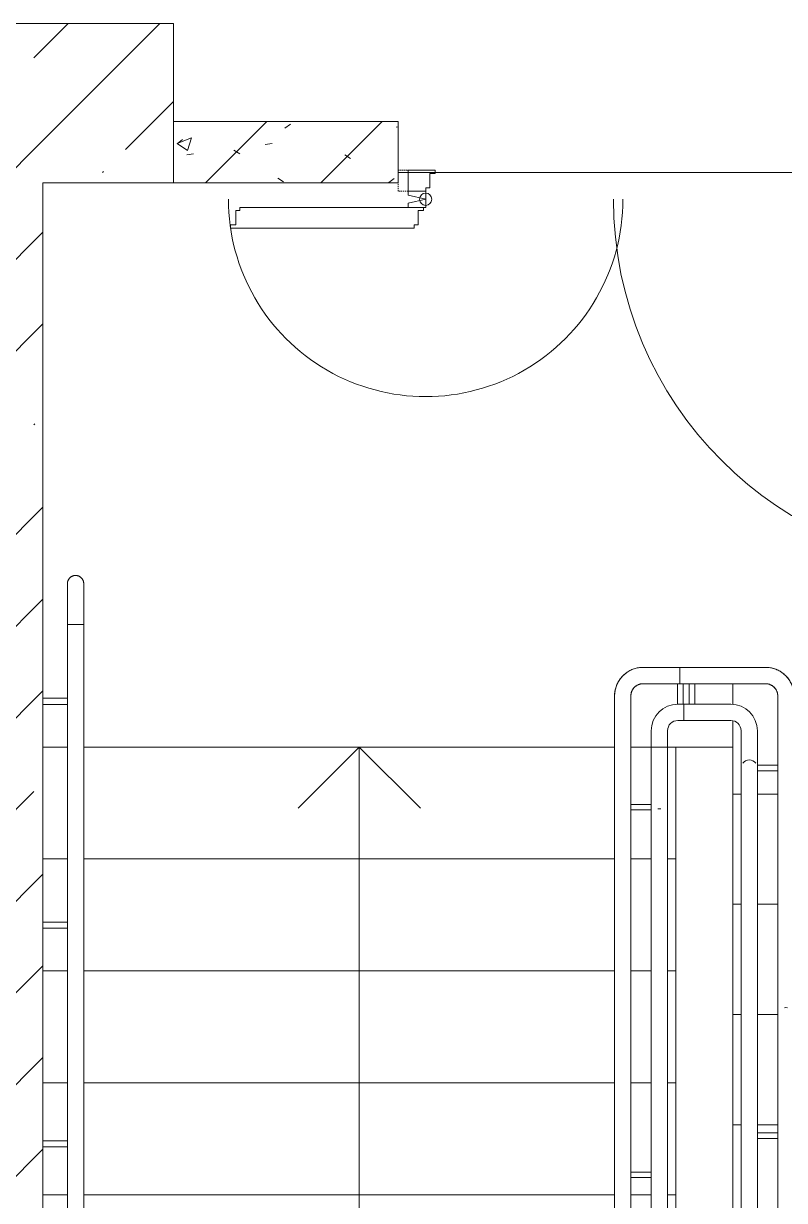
# Model space of a CAD drawing. Header units: millimetres. Extents: x -515342 to 330399, y -224905 to 507333.
# Drawn here: x -362517 to -360653, y 261984 to 264865 of the extents above; entities that cross this region are included whole.
import ezdxf

# ---------------------------------------------------------------- set-up
doc = ezdxf.new("R2010")
doc.units = ezdxf.units.MM
doc.linetypes.add('ASVP_Невидимые', pattern=[5, 3, -2])
doc.layers.get('0').update_dxf_attribs({"lineweight": 0})
for name, color, linetype, lineweight in [('Двери', 7, 'Continuous', 0), ('Лестницы', 7, 'Continuous', 0), ('Ограждение', 7, 'Continuous', 0), ('Перекрытие', 7, 'Continuous', 0), ('Стены внутренние', 7, 'Continuous', 0), ('Стены несущие', 7, 'Continuous', 0), ('Стены перегородки', 7, 'Continuous', 0), ('Стрелки вверх', 7, 'Continuous', 0)]:
    doc.layers.add(name, color=color, linetype=linetype, lineweight=lineweight)
pattern_1 = [(45, (-375064.64, 258270.4), (-224.5064, 224.5064), []), (45, (-374840.13, 258270.4), (-224.5064, 224.5064), [396.875, -79.375, 3.353, -76.022])]

# ---------------------------------------------------------------- blocks, each defined once
blk = doc.blocks.new('Ограждение - АР_Ограждение_Балясина_D40_900 для 1500-10049730-О_АР_П_3__6_750_План 3 этажа')
at = {"layer": 'Ограждение'}
for p, q in [((-20, 6.7), (-60, 6.7)), ((-60, -6.7), (-20, -6.7))]:
    blk.add_line(p, q, dxfattribs=at)
at = {"layer": 'Ограждение', "flags": 128}
for points in [[(-69.7, 6.7), (-68.6, 6.7), (-67.4, 6.7), (-66.3, 6.7), (-65.1, 6.7), (-63.9, 6.7), (-62.7, 6.7), (-61.5, 6.7), (-60.3, 6.7), (-60, 6.7)], [(-60, -6.7), (-61.2, -6.7), (-62.4, -6.7), (-63.6, -6.7), (-64.8, -6.7), (-66, -6.7), (-67.1, -6.7), (-68.3, -6.7), (-69.4, -6.7)]]:
    blk.add_lwpolyline(points, dxfattribs=at)
blk = doc.blocks.new('Ограждение - АР_Ограждение_Балясина_D40_900 для 1500-10050449-О_АР_П_3__6_750_План 3 этажа')
at = {"layer": 'Ограждение'}
for p, q in [((-20, 6.7), (-60, 6.7)), ((-60, -6.7), (-20, -6.7))]:
    blk.add_line(p, q, dxfattribs=at)
at = {"layer": 'Ограждение', "flags": 128}
for points in [[(-69.7, 6.7), (-68.6, 6.7), (-67.4, 6.7), (-66.3, 6.7), (-65.1, 6.7), (-63.9, 6.7), (-62.7, 6.7), (-61.5, 6.7), (-60.3, 6.7), (-60, 6.7)], [(-60, -6.7), (-61.2, -6.7), (-62.4, -6.7), (-63.6, -6.7), (-64.8, -6.7), (-66, -6.7), (-67.1, -6.7), (-68.3, -6.7), (-69.4, -6.7)]]:
    blk.add_lwpolyline(points, dxfattribs=at)
blk = doc.blocks.new('Ограждение - АР_Ограждение_Балясина_D40_900 для 1500-10050451-О_АР_П_3__6_750_План 3 этажа')
at = {"layer": 'Ограждение'}
for p, q in [((-20, 6.7), (-60, 6.7)), ((-60, -6.7), (-20, -6.7))]:
    blk.add_line(p, q, dxfattribs=at)
at = {"layer": 'Ограждение', "flags": 128}
for points in [[(-69.7, 6.7), (-68.6, 6.7), (-67.4, 6.7), (-66.3, 6.7), (-65.1, 6.7), (-63.9, 6.7), (-62.7, 6.7), (-61.5, 6.7), (-60.3, 6.7), (-60, 6.7)], [(-60, -6.7), (-61.2, -6.7), (-62.4, -6.7), (-63.6, -6.7), (-64.8, -6.7), (-66, -6.7), (-67.1, -6.7), (-68.3, -6.7), (-69.4, -6.7)]]:
    blk.add_lwpolyline(points, dxfattribs=at)
blk = doc.blocks.new('Ограждение - АР_Ограждение_Балясина_D40_900 для 1500-10050447-О_АР_П_3__6_750_План 3 этажа')
at = {"layer": 'Ограждение'}
for p, q in [((-20, 6.7), (-60, 6.7)), ((-60, -6.7), (-20, -6.7))]:
    blk.add_line(p, q, dxfattribs=at)
at = {"layer": 'Ограждение', "flags": 128}
for points in [[(-69.7, 6.7), (-68.6, 6.7), (-67.4, 6.7), (-66.3, 6.7), (-65.1, 6.7), (-63.9, 6.7), (-62.7, 6.7), (-61.5, 6.7), (-60.3, 6.7), (-60, 6.7)], [(-60, -6.7), (-61.2, -6.7), (-62.4, -6.7), (-63.6, -6.7), (-64.8, -6.7), (-66, -6.7), (-67.1, -6.7), (-68.3, -6.7), (-69.4, -6.7)]]:
    blk.add_lwpolyline(points, dxfattribs=at)
at = {"layer": 'Ограждение', "lineweight": 18}
blk.add_arc((0, 0), 20, 217.3385, 322.6615, dxfattribs=at)
blk = doc.blocks.new('Ограждение - Ограждение-10040896-О_АР_П_3__6_750_План 3 этажа')
for name, p, rotation in [('Ограждение - АР_Ограждение_Балясина_D40_900 для 1500-10049730-О_АР_П_3__6_750_План 3 этажа', (14185, 4909), 270), ('Ограждение - АР_Ограждение_Балясина_D40_900 для 1500-10050447-О_АР_П_3__6_750_План 3 этажа', (14325, 4772.5), 180), ('Ограждение - АР_Ограждение_Балясина_D40_900 для 1500-10050451-О_АР_П_3__6_750_План 3 этажа', (14325, 3872.5), 180), ('Ограждение - АР_Ограждение_Балясина_D40_900 для 1500-10050449-О_АР_П_3__6_750_План 3 этажа', (14325, 2972.5), 180)]:
    blk.add_blockref(name, p, dxfattribs=dict(rotation=rotation))
blk = doc.blocks.new('Тип верхнего поручня - Верхний поручень_Внутренний_-10040899-О_АР_П_3__6_750_План 3 этажа')
at = {"layer": 'Ограждение'}
for p, q in [((14165, 4929), (14165, 4889)), ((14165, 4929), (14209.6, 4929)), ((14209.6, 4929), (14280, 4929)), ((14165, 4889), (14209.6, 4889)), ((14209.6, 4889), (14280, 4889)), ((14305, 4864), (14305, 4804.1)), ((14345, 4864), (14345, 4804.1)), ((14305, 4804.1), (14305, 4784.2)), ((14305, 4784.2), (14305, 2268.3)), ((14345, 4804.1), (14345, 4784.2)), ((14345, 4784.2), (14345, 2287)), ((14305, 2268.3), (14345, 2287))]:
    blk.add_line(p, q, dxfattribs=at)
for radius in [65, 25]:
    blk.add_arc((14280, 4864), radius, 0, 90, dxfattribs=at)
blk = doc.blocks.new('Тип перил - Перила_Внутренний_-10040910-О_АР_П_3__6_750_План 3 этажа')
at = {"layer": 'Ограждение'}
for p, q in [((14185, 5019), (14154.9, 5019)), ((14365, 5019), (14185, 5019)), ((14154.9, 4996.7), (14154.9, 5001.3)), ((14154.9, 4979), (14185, 4979)), ((14185, 4979), (14365, 4979)), ((14395, 4949), (14395, 4880.6)), ((14435, 4880.6), (14435, 4949)), ((14395, 4849.7), (14395, 4141.3)), ((14435, 4141.3), (14435, 4849.7))]:
    blk.add_line(p, q, dxfattribs=at)
at = {"layer": 'Ограждение', "flags": 128}
for points in [[(14435, 4949), (14434.9, 4951.8), (14434.8, 4954.6), (14434.5, 4957.4), (14434.1, 4960.2), (14433.6, 4962.9), (14433, 4965.6), (14432.3, 4968.3), (14431.4, 4971), (14430.5, 4973.7), (14429.5, 4976.3), (14428.3, 4978.8), (14427.1, 4981.3), (14425.7, 4983.8), (14424.3, 4986.2), (14422.8, 4988.5), (14421.1, 4990.8), (14419.4, 4993), (14417.6, 4995.2), (14415.7, 4997.2), (14413.8, 4999.2), (14411.7, 5001.1), (14409.6, 5003), (14407.4, 5004.7), (14405.1, 5006.3), (14402.8, 5007.9), (14400.4, 5009.4), (14398, 5010.7), (14395.5, 5012), (14393, 5013.2), (14390.4, 5014.2), (14387.7, 5015.2), (14385.1, 5016.1), (14382.4, 5016.8), (14379.6, 5017.5), (14376.9, 5018), (14374.1, 5018.4), (14371.3, 5018.7), (14368.6, 5018.9), (14365.8, 5019), (14365, 5019)], [(14365, 4979), (14366.2, 4979), (14367.4, 4978.9), (14368.6, 4978.8), (14369.8, 4978.6), (14371, 4978.4), (14372.1, 4978.1), (14373.3, 4977.8), (14374.4, 4977.5), (14375.6, 4977.1), (14376.7, 4976.6), (14377.8, 4976.1), (14378.9, 4975.6), (14379.9, 4975), (14380.9, 4974.4), (14381.9, 4973.8), (14382.9, 4973.1), (14383.9, 4972.3), (14384.8, 4971.6), (14385.7, 4970.7), (14386.5, 4969.9), (14387.3, 4969), (14388.1, 4968.1), (14388.9, 4967.2), (14389.6, 4966.2), (14390.2, 4965.2), (14390.9, 4964.2), (14391.5, 4963.1), (14392, 4962.1), (14392.5, 4961), (14393, 4959.9), (14393.4, 4958.7), (14393.7, 4957.6), (14394.1, 4956.4), (14394.3, 4955.3), (14394.6, 4954.1), (14394.7, 4952.9), (14394.9, 4951.7), (14395, 4950.5), (14395, 4949.3), (14395, 4949)], [(14395, 4849.7), (14395, 4852.3), (14395, 4854.8), (14395, 4857.5), (14395, 4860.1), (14395, 4862.8), (14395, 4865.5), (14395, 4868.3), (14395, 4871), (14395, 4873.8), (14395, 4876.6), (14395, 4879.4), (14395, 4880.6)], [(14435, 4880.6), (14435, 4877.8), (14435, 4875), (14435, 4872.3), (14435, 4869.5), (14435, 4866.7), (14435, 4864), (14435, 4861.3), (14435, 4858.6), (14435, 4856), (14435, 4853.4), (14435, 4850.8), (14435, 4849.7)], [(14418.9, 4185.8), (14415, 4186.6), (14411.1, 4185.8)]]:
    blk.add_lwpolyline(points, dxfattribs=at)
blk = doc.blocks.new('Тип перил - Перила_Внутренний_-V93-О_АР_П_3__6_750_План 3 этажа')
at = {"layer": 'Ограждение'}
for p, q in [((14154.9, 5019), (14154.9, 4979)), ((14154.9, 5019), (14365, 5019)), ((14154.9, 4979), (14365, 4979)), ((14395, 4949), (14395, 4880.6)), ((14435, 4949), (14435, 4880.6)), ((14395, 4880.6), (14395, 4858.6)), ((14435, 4880.6), (14435, 4858.6)), ((14395, 4858.6), (14395, 2310.3)), ((14435, 4858.6), (14435, 2328.9)), ((14395, 2310.3), (14435, 2328.9))]:
    blk.add_line(p, q, dxfattribs=at)
for radius, start in [(70, 360), (30, 0)]:
    blk.add_arc((14365, 4949), radius, start, 90, dxfattribs=at)
blk = doc.blocks.new('Ограждение - АР_Ограждение_Балясина_D40_900 для 1500-V95-О_АР_П_3__6_750_План 3 этажа')
at = {"layer": 'Ограждение'}
for p, q in [((-19.9, 6.7), (-60, 6.7)), ((-60, -6.7), (-20, -6.7))]:
    blk.add_line(p, q, dxfattribs=at)
at = {"layer": 'Ограждение', "flags": 128}
for points in [[(-69.7, 6.7), (-68.6, 6.7), (-67.4, 6.7), (-66.3, 6.7), (-65.1, 6.7), (-63.9, 6.7), (-62.7, 6.7), (-61.5, 6.7), (-60.3, 6.7), (-60, 6.7)], [(-60, -6.7), (-61.2, -6.7), (-62.4, -6.7), (-63.6, -6.7), (-64.8, -6.7), (-66, -6.7), (-67.1, -6.7), (-68.3, -6.7), (-69.4, -6.7)]]:
    blk.add_lwpolyline(points, dxfattribs=at)
blk = doc.blocks.new('Ограждение - АР_Ограждение_Балясина_D40_900 для 1500-10050457-О_АР_П_3__6_750_План 3 этажа')
at = {"layer": 'Ограждение'}
for p, q in [((-20, 6.7), (-60, 6.7)), ((-60, -6.7), (-20, -6.7))]:
    blk.add_line(p, q, dxfattribs=at)
at = {"layer": 'Ограждение', "flags": 128}
for points in [[(-69.7, 6.7), (-68.6, 6.7), (-67.4, 6.7), (-66.3, 6.7), (-65.1, 6.7), (-63.9, 6.7), (-62.7, 6.7), (-61.5, 6.7), (-60.3, 6.7), (-60, 6.7)], [(-60, -6.7), (-61.2, -6.7), (-62.4, -6.7), (-63.6, -6.7), (-64.8, -6.7), (-66, -6.7), (-67.1, -6.7), (-68.3, -6.7), (-69.4, -6.7)]]:
    blk.add_lwpolyline(points, dxfattribs=at)
blk = doc.blocks.new('Ограждение - АР_Ограждение_Балясина_D40_900 для 1500-10050459-О_АР_П_3__6_750_План 3 этажа')
at = {"layer": 'Ограждение'}
for p, q in [((-20, 6.7), (-60, 6.7)), ((-60, -6.7), (-20, -6.7))]:
    blk.add_line(p, q, dxfattribs=at)
at = {"layer": 'Ограждение', "flags": 128}
for points in [[(-69.7, 6.7), (-68.6, 6.7), (-67.4, 6.7), (-66.3, 6.7), (-65.1, 6.7), (-63.9, 6.7), (-62.7, 6.7), (-61.5, 6.7), (-60.3, 6.7), (-60, 6.7)], [(-60, -6.7), (-61.2, -6.7), (-62.4, -6.7), (-63.6, -6.7), (-64.8, -6.7), (-66, -6.7), (-67.1, -6.7), (-68.3, -6.7), (-69.4, -6.7)]]:
    blk.add_lwpolyline(points, dxfattribs=at)
blk = doc.blocks.new('Ограждение - Ограждение-10041264-О_АР_П_3__6_750_План 3 этажа')
at = {"extrusion": (0, 0, -1), "zscale": -1}
for name, p, rotation in [('Ограждение - АР_Ограждение_Балясина_D40_900 для 1500-V95-О_АР_П_3__6_750_План 3 этажа', (-14156.4, 4909), 270), ('Ограждение - АР_Ограждение_Балясина_D40_900 для 1500-10050459-О_АР_П_3__6_750_План 3 этажа', (-14105, 4676.8), 180), ('Ограждение - АР_Ограждение_Балясина_D40_900 для 1500-10050457-О_АР_П_3__6_750_План 3 этажа', (-14105, 3776.8), 180)]:
    blk.add_blockref(name, p, dxfattribs=dict(at, rotation=rotation))
blk = doc.blocks.new('Тип верхнего поручня - Верхний поручень_Внутренний_-10041267-О_АР_П_3__6_750_План 3 этажа')
at = {"layer": 'Ограждение'}
for p, q in [((14085, 4716.6), (14085, 1763.3)), ((14125, 1763.3), (14125, 4716.6))]:
    blk.add_line(p, q, dxfattribs=at)
at = {"layer": 'Ограждение', "flags": 128}
blk.add_lwpolyline([(14101.1, 4673.1), (14105, 4672.3), (14108.9, 4673.1)], dxfattribs=at)
blk = doc.blocks.new('Тип верхнего поручня - Верхний поручень_Внутренний_-V96-О_АР_П_3__6_750_План 3 этажа')
at = {"layer": 'Ограждение'}
for p, q in [((14150, 4929), (14165, 4929)), ((14150, 4889), (14165, 4889)), ((14085, 4834.7), (14085, 4864)), ((14125, 4834.7), (14125, 4864)), ((14085, 4814.4), (14085, 4834.7)), ((14085, 1754.3), (14085, 4814.4)), ((14125, 4814.4), (14125, 4834.7)), ((14125, 1754.3), (14125, 4814.4))]:
    blk.add_line(p, q, dxfattribs=at)
for radius in [65, 25]:
    blk.add_arc((14150, 4864), radius, 90, 180, dxfattribs=at)
blk = doc.blocks.new('Тип перил - Перила_Внутренний_-10041277-О_АР_П_3__6_750_План 3 этажа')
at = {"layer": 'Ограждение'}
for p, q in [((14154.9, 5019), (14065, 5019)), ((14065, 4979), (14154.9, 4979)), ((13995, 4949), (13995, 4835.9)), ((14035, 4835.9), (14035, 4949)), ((13995, 4822.4), (13995, 1764.3)), ((14035, 1764.3), (14035, 4822.4))]:
    blk.add_line(p, q, dxfattribs=at)
at = {"layer": 'Ограждение', "flags": 128}
for points in [[(14065, 5019), (14062.2, 5018.9), (14059.4, 5018.8), (14056.6, 5018.5), (14053.8, 5018.1), (14051.1, 5017.6), (14048.4, 5017), (14045.7, 5016.3), (14043, 5015.4), (14040.3, 5014.5), (14037.7, 5013.5), (14035.2, 5012.3), (14032.7, 5011.1), (14030.2, 5009.7), (14027.8, 5008.3), (14025.5, 5006.8), (14023.2, 5005.1), (14021, 5003.4), (14018.8, 5001.6), (14016.8, 4999.7), (14014.8, 4997.8), (14012.9, 4995.7), (14011, 4993.6), (14009.3, 4991.4), (14007.7, 4989.1), (14006.1, 4986.8), (14004.6, 4984.4), (14003.3, 4982), (14002, 4979.5), (14000.8, 4977), (13999.8, 4974.4), (13998.8, 4971.7), (13997.9, 4969.1), (13997.2, 4966.4), (13996.5, 4963.6), (13996, 4960.9), (13995.6, 4958.1), (13995.3, 4955.3), (13995.1, 4952.6), (13995, 4949.8), (13995, 4949)], [(14035, 4949), (14035, 4950.2), (14035.1, 4951.4), (14035.2, 4952.6), (14035.4, 4953.8), (14035.6, 4955), (14035.9, 4956.1), (14036.2, 4957.3), (14036.5, 4958.4), (14036.9, 4959.6), (14037.4, 4960.7), (14037.9, 4961.8), (14038.4, 4962.9), (14039, 4963.9), (14039.6, 4964.9), (14040.2, 4965.9), (14040.9, 4966.9), (14041.7, 4967.9), (14042.4, 4968.8), (14043.3, 4969.7), (14044.1, 4970.5), (14045, 4971.3), (14045.9, 4972.1), (14046.8, 4972.9), (14047.8, 4973.6), (14048.8, 4974.2), (14049.8, 4974.9), (14050.9, 4975.5), (14051.9, 4976), (14053, 4976.5), (14054.1, 4977), (14055.3, 4977.4), (14056.4, 4977.7), (14057.6, 4978.1), (14058.7, 4978.3), (14059.9, 4978.6), (14061.1, 4978.7), (14062.3, 4978.9), (14063.5, 4979), (14064.7, 4979), (14065, 4979)], [(13995, 4835.9), (13995, 4834.7), (13995, 4833.5), (13995, 4832.3), (13995, 4831.1), (13995, 4830), (13995, 4828.8), (13995, 4827.6), (13995, 4826.5), (13995, 4825.3), (13995, 4824.2), (13995, 4823.1), (13995, 4822.4)], [(14035, 4822.4), (14035, 4823.5), (14035, 4824.6), (14035, 4825.7), (14035, 4826.8), (14035, 4828), (14035, 4829.1), (14035, 4830.3), (14035, 4831.5), (14035, 4832.7), (14035, 4833.9), (14035, 4835.1), (14035, 4835.9)]]:
    blk.add_lwpolyline(points, dxfattribs=at)
blk = doc.blocks.new('Тип перил - Перила_Внутренний_-V97-О_АР_П_3__6_750_План 3 этажа')
at = {"layer": 'Ограждение'}
for p, q in [((14065, 5019), (14154.9, 5019)), ((14065, 4979), (14154.9, 4979)), ((13995, 4835.9), (13995, 4949)), ((14035, 4835.9), (14035, 4949)), ((13995, 4813.4), (13995, 4835.9)), ((13995, 1755.3), (13995, 4813.4)), ((14035, 4813.4), (14035, 4835.9)), ((14035, 1755.3), (14035, 4813.4))]:
    blk.add_line(p, q, dxfattribs=at)
for radius in [70, 30]:
    blk.add_arc((14065, 4949), radius, 90, 180, dxfattribs=at)
blk = doc.blocks.new('Тип перил - Перила_Внутренний_-10041514-О_АР_П_3__6_750_План 3 этажа')
at = {"layer": 'Ограждение'}
for p, q in [((12655, 5124), (12655, 4835.9)), ((12672.7, 5124), (12677.3, 5124)), ((12695, 4835.9), (12695, 5124)), ((12655, 4822.4), (12655, 1829.7)), ((12695, 1829.7), (12695, 4822.4))]:
    blk.add_line(p, q, dxfattribs=at)
at = {"layer": 'Ограждение', "flags": 128}
for points in [[(12655, 4835.9), (12655, 4834.7), (12655, 4833.5), (12655, 4832.3), (12655, 4831.1), (12655, 4830), (12655, 4828.8), (12655, 4827.6), (12655, 4826.5), (12655, 4825.3), (12655, 4824.2), (12655, 4823.1), (12655, 4822.4)], [(12695, 4822.4), (12695, 4823.5), (12695, 4824.6), (12695, 4825.7), (12695, 4826.8), (12695, 4828), (12695, 4829.1), (12695, 4830.3), (12695, 4831.5), (12695, 4832.7), (12695, 4833.9), (12695, 4835.1), (12695, 4835.9)]]:
    blk.add_lwpolyline(points, dxfattribs=at)
blk = doc.blocks.new('Тип перил - АР_Ограждение_Ограничение_Дуга D40_расстояние между поручнями 200-140673-О_АР_П_3__6_750_План 3 этажа')
at = {"layer": 'Ограждение'}
for p, q in [((0, 0), (0, 2.3)), ((0, -2.3), (0, 0))]:
    blk.add_line(p, q, dxfattribs=at)
at = {"layer": 'Ограждение', "flags": 128}
for points in [[(0, 20), (4, 20), (8, 20), (12, 20), (15.9, 20), (19.9, 20), (23.8, 20), (27.6, 20), (31.5, 20), (35.2, 20), (38.9, 20), (42.6, 20), (46.2, 20), (49.7, 20), (53.1, 20), (56.5, 20), (59.7, 20), (62.9, 20), (65.9, 20), (68.9, 20), (71.7, 20), (74.5, 20), (77.1, 20), (79.6, 20), (81.9, 20), (84.1, 20), (86.2, 20), (88.2, 20), (90, 20), (91.7, 20), (93.2, 20), (94.6, 20), (95.8, 20), (96.9, 20), (97.8, 20), (98.5, 20), (99.1, 20), (99.6, 20), (99.9, 20), (100, 20), (100, 20)], [(100, 20), (99.9, 20), (99.7, 20), (99.3, 20), (98.7, 20), (98, 20), (97.1, 20), (96.1, 20), (94.9, 20), (93.6, 20), (92.1, 20), (90.5, 20), (88.7, 20), (86.8, 20), (84.7, 20), (82.5, 20), (80.2, 20), (77.8, 20), (75.2, 20), (72.5, 20), (69.7, 20), (66.7, 20), (63.7, 20), (60.6, 20), (57.4, 20), (54, 20), (50.6, 20), (47.1, 20), (43.6, 20), (39.9, 20), (36.2, 20), (32.5, 20), (28.7, 20), (24.8, 20), (20.9, 20), (17, 20), (13, 20), (9.1, 20), (5.1, 20), (1.1, 20), (0, 20)], [(100, 20), (100.8, 20), (101.6, 19.9), (102.4, 19.9), (103.2, 19.7), (104, 19.6), (104.8, 19.4), (105.5, 19.2), (106.3, 19), (107, 18.7), (107.8, 18.4), (108.5, 18.1), (109.2, 17.7), (109.9, 17.4), (110.6, 16.9), (111.3, 16.5), (111.9, 16), (112.6, 15.6), (113.2, 15), (113.8, 14.5), (114.3, 13.9), (114.9, 13.3), (115.4, 12.7), (115.9, 12.1), (116.4, 11.5), (116.8, 10.8), (117.2, 10.1), (117.6, 9.4), (118, 8.7), (118.3, 8), (118.6, 7.2), (118.9, 6.5), (119.2, 5.7), (119.4, 5), (119.6, 4.2), (119.7, 3.4), (119.8, 2.6), (119.9, 1.8), (120, 1), (120, 0.2), (120, 0)], [(0, -20), (4, -20), (8, -20), (12, -20), (15.9, -20), (19.9, -20), (23.8, -20), (27.6, -20), (31.5, -20), (35.2, -20), (38.9, -20), (42.6, -20), (46.2, -20), (49.7, -20), (53.1, -20), (56.5, -20), (59.7, -20), (62.9, -20), (65.9, -20), (68.9, -20), (71.7, -20), (74.5, -20), (77.1, -20), (79.6, -20), (81.9, -20), (84.1, -20), (86.2, -20), (88.2, -20), (90, -20), (91.7, -20), (93.2, -20), (94.6, -20), (95.8, -20), (96.9, -20), (97.8, -20), (98.5, -20), (99.1, -20), (99.6, -20), (99.9, -20), (100, -20), (100, -20)], [(100, -20), (99.9, -20), (99.7, -20), (99.3, -20), (98.7, -20), (98, -20), (97.1, -20), (96.1, -20), (94.9, -20), (93.6, -20), (92.1, -20), (90.5, -20), (88.7, -20), (86.8, -20), (84.7, -20), (82.5, -20), (80.2, -20), (77.8, -20), (75.2, -20), (72.5, -20), (69.7, -20), (66.7, -20), (63.7, -20), (60.6, -20), (57.4, -20), (54, -20), (50.6, -20), (47.1, -20), (43.6, -20), (39.9, -20), (36.2, -20), (32.5, -20), (28.7, -20), (24.8, -20), (20.9, -20), (17, -20), (13, -20), (9.1, -20), (5.1, -20), (1.1, -20), (0, -20)], [(120, 0), (120, -0.8), (119.9, -1.6), (119.9, -2.4), (119.7, -3.2), (119.6, -4), (119.4, -4.8), (119.2, -5.5), (119, -6.3), (118.7, -7), (118.4, -7.8), (118.1, -8.5), (117.7, -9.2), (117.4, -9.9), (116.9, -10.6), (116.5, -11.3), (116, -11.9), (115.6, -12.6), (115, -13.2), (114.5, -13.8), (113.9, -14.3), (113.3, -14.9), (112.7, -15.4), (112.1, -15.9), (111.5, -16.4), (110.8, -16.8), (110.1, -17.2), (109.4, -17.6), (108.7, -18), (108, -18.3), (107.2, -18.6), (106.5, -18.9), (105.7, -19.2), (105, -19.4), (104.2, -19.6), (103.4, -19.7), (102.6, -19.8), (101.8, -19.9), (101, -20), (100.2, -20), (100, -20)]]:
    blk.add_lwpolyline(points, dxfattribs=at)
blk = doc.blocks.new('Тип перил - Перила_Внутренний_-V99-О_АР_П_3__6_750_План 3 этажа')
at = {"layer": 'Ограждение'}
for p, q in [((12655, 5124), (12695, 5124)), ((12655, 4835.9), (12655, 5124)), ((12695, 4835.9), (12695, 5124)), ((12655, 4813.4), (12655, 4835.9)), ((12655, 1820.6), (12655, 4813.4)), ((12695, 4813.4), (12695, 4835.9)), ((12695, 1820.6), (12695, 4813.4))]:
    blk.add_line(p, q, dxfattribs=at)
blk = doc.blocks.new('Элемент ограждения_Опора Г-образная - АР_Ограждение_Опора_D15 высота60 консоль80-139754-О_АР_П_3__6_750_План 3 этажа')
at = {"layer": 'Ограждение'}
for p, q in [((-7.5, 80), (-7.5, 20)), ((7.5, 20), (7.5, 80))]:
    blk.add_line(p, q, dxfattribs=at)
blk = doc.blocks.new('Дверь_Алюминиевая_Противопожарная__ТПТ75__2 полотна - АР_Дверь_ТПТ75_1450х2075_h__Средник_EI30_Пр-10663332-О_АР_П_3__6_750_План 3 этажа')
at = {"layer": 'Двери', "lineweight": 18}
for p, q in [((-1574.5, 178), (-1564.5, 178)), ((-1574.5, 178), (-1574.5, 143)), ((-1564.5, 178), (-1564.5, 186)), ((-710.5, 186), (-1564.5, 186)), ((-710.5, 178), (-710.5, 186)), ((-710.5, 178), (-700.5, 178)), ((-700.5, 143), (-700.5, 178)), ((710.5, 178), (700.5, 178)), ((700.5, 143), (700.5, 178)), ((710.5, 178), (710.5, 186)), ((710.5, 186), (1160.5, 186)), ((1147.5, 178), (1160.5, 178)), ((1147.5, 178), (1147.5, 143)), ((1160.5, 178), (1160.5, 186)), ((-1587.5, 135), (-1587.5, 143)), ((-1587.5, 143), (-1574.5, 143)), ((-687.5, 135), (-1587.5, 135)), ((-725.5, 135), (-725.5, 125)), ((-725.5, 125), (-682.5, 115)), ((-700.5, 143), (-687.5, 143)), ((-687.5, 143), (-687.5, 135)), ((-682.5, 135), (-687.5, 135)), ((-682.5, 115), (-682.5, 135)), ((682.5, 115), (682.5, 135)), ((682.5, 135), (687.5, 135)), ((725.5, 125), (682.5, 115)), ((700.5, 143), (687.5, 143)), ((687.5, 143), (687.5, 135)), ((687.5, 135), (1137.5, 135)), ((725.5, 135), (725.5, 125)), ((1137.5, 135), (1137.5, 143)), ((1137.5, 143), (1147.5, 143)), ((-682.5, 115), (-725, 105)), ((-725, 105), (-725, 95)), ((-725, 95), (-682.5, 95)), ((-725, 95), (-725, 44)), ((-682.5, 95), (-682.5, 115)), ((-682.5, 95), (-682.5, 87)), ((-672.5, 87), (-682.5, 87)), ((-672.5, 52), (-672.5, 87)), ((672.5, 87), (682.5, 87)), ((672.5, 52), (672.5, 87)), ((682.5, 115), (725, 105)), ((682.5, 95), (682.5, 115)), ((725, 95), (682.5, 95)), ((682.5, 95), (682.5, 87)), ((725, 105), (725, 95)), ((725, 95), (725, 44)), ((-725, 44), (-659.5, 44)), ((-672.5, 52), (-659.5, 52)), ((-659.5, 44), (-659.5, 52)), ((672.5, 52), (659.5, 52)), ((659.5, 44), (659.5, 52)), ((725, 44), (659.5, 44))]:
    blk.add_line(p, q, dxfattribs=at)
at = {"layer": 'Двери', "linetype": 'ASVP_Невидимые', "lineweight": 18}
for p, q in [((-750, 95), (-750, 75)), ((-725, 95), (-750, 95)), ((725, 95), (750, 95)), ((750, 95), (750, 75)), ((-750, 44), (-725, 44)), ((750, 44), (725, 44))]:
    blk.add_line(p, q, dxfattribs=at)
at = {"layer": 'Двери', "lineweight": 18}
for centre in [(-682.5, 115), (682.5, 115.2)]:
    blk.add_circle(centre, 15, dxfattribs=at)
for centre, radius, start in [((-682.5, 115), 905, 0), ((682.5, 115), 483.2, 360)]:
    blk.add_arc(centre, radius, start, 180, dxfattribs=at)

msp = doc.modelspace()

# ---------------------------------------------------------------- hatches: boundary and pattern name
at = {"layer": 'Стены внутренние'}
h = msp.add_hatch(dxfattribs=at)
h.set_pattern_fill('FP_1', color=256, style=0, pattern_type=2)
h.set_pattern_definition(pattern_1)
h.paths.add_polyline_path([(-362469.6354, 258465.4137), (-362469.6354, 264865.4137), (-362859.6354, 264865.4137), (-362859.6354, 258465.4137), (-362747.0983, 258465.4137)])
h.paths.add_polyline_path([(-362682.0002, 259544.7902), (-362714.6354, 259556.6685), (-362741.2398, 259578.9923), (-362758.6046, 259609.069), (-362764.6354, 259643.271), (-362758.6046, 259677.473), (-362741.2398, 259707.5498), (-362714.6354, 259729.8736), (-362682.0002, 259741.7518), (-362647.2706, 259741.7518), (-362614.6354, 259729.8736), (-362588.0309, 259707.5498), (-362570.6661, 259677.473), (-362564.6354, 259643.271), (-362570.6661, 259609.069), (-362588.0309, 259578.9923), (-362614.6354, 259556.6685), (-362647.2706, 259544.7902)])
h.paths.add_polyline_path([(-362682.0002, 259950.345), (-362714.6354, 259962.2233), (-362741.2398, 259984.547), (-362758.6046, 260014.6238), (-362764.6354, 260048.8258), (-362758.6046, 260083.0278), (-362741.2398, 260113.1046), (-362714.6354, 260135.4283), (-362682.0002, 260147.3066), (-362647.2706, 260147.3066), (-362614.6354, 260135.4283), (-362588.0309, 260113.1046), (-362570.6661, 260083.0278), (-362564.6354, 260048.8258), (-362570.6661, 260014.6238), (-362588.0309, 259984.547), (-362614.6354, 259962.2233), (-362647.2706, 259950.345)])
h.paths.add_polyline_path([(-362647.2706, 260311.933), (-362682.0002, 260311.933), (-362714.6354, 260323.8112), (-362741.2398, 260346.135), (-362758.6046, 260376.2117), (-362764.6354, 260410.4137), (-362758.6046, 260444.6158), (-362741.2398, 260474.6925), (-362714.6354, 260497.0163), (-362682.0002, 260508.8945), (-362647.2706, 260508.8945), (-362614.6354, 260497.0163), (-362588.0309, 260474.6925), (-362570.6661, 260444.6158), (-362564.6354, 260410.4137), (-362570.6661, 260376.2117), (-362588.0309, 260346.135), (-362614.6354, 260323.8112)])
h.paths.add_polyline_path([(-362647.2706, 260751.933), (-362682.0002, 260751.933), (-362714.6354, 260763.8112), (-362741.2398, 260786.135), (-362758.6046, 260816.2117), (-362764.6354, 260850.4137), (-362758.6046, 260884.6158), (-362741.2398, 260914.6925), (-362714.6354, 260937.0163), (-362682.0002, 260948.8945), (-362647.2706, 260948.8945), (-362614.6354, 260937.0163), (-362588.0309, 260914.6925), (-362570.6661, 260884.6158), (-362564.6354, 260850.4137), (-362570.6661, 260816.2117), (-362588.0309, 260786.135), (-362614.6354, 260763.8112)])
h.paths.add_polyline_path([(-362682.0002, 261916.933), (-362714.6354, 261928.8112), (-362741.2398, 261951.135), (-362758.6046, 261981.2117), (-362764.6354, 262015.4137), (-362758.6046, 262049.6158), (-362741.2398, 262079.6925), (-362714.6354, 262102.0163), (-362682.0002, 262113.8945), (-362647.2706, 262113.8945), (-362614.6354, 262102.0163), (-362588.0309, 262079.6925), (-362570.6661, 262049.6158), (-362564.6354, 262015.4137), (-362570.6661, 261981.2117), (-362588.0309, 261951.135), (-362614.6354, 261928.8112), (-362647.2706, 261916.933)])
h.paths.add_polyline_path([(-362682.0002, 262349.526), (-362714.6354, 262361.4042), (-362741.2398, 262383.728), (-362758.6046, 262413.8048), (-362764.6354, 262448.0068), (-362758.6046, 262482.2088), (-362741.2398, 262512.2855), (-362714.6354, 262534.6093), (-362682.0002, 262546.4876), (-362647.2706, 262546.4876), (-362614.6354, 262534.6093), (-362588.0309, 262512.2855), (-362570.6661, 262482.2088), (-362564.6354, 262448.0068), (-362570.6661, 262413.8048), (-362588.0309, 262383.728), (-362614.6354, 262361.4042), (-362647.2706, 262349.526)])
h.paths.add_polyline_path([(-362647.2706, 262696.933), (-362682.0002, 262696.933), (-362714.6354, 262708.8112), (-362741.2398, 262731.135), (-362758.6046, 262761.2117), (-362764.6354, 262795.4137), (-362758.6046, 262829.6158), (-362741.2398, 262859.6925), (-362714.6354, 262882.0163), (-362682.0002, 262893.8945), (-362647.2706, 262893.8945), (-362614.6354, 262882.0163), (-362588.0309, 262859.6925), (-362570.6661, 262829.6158), (-362564.6354, 262795.4137), (-362570.6661, 262761.2117), (-362588.0309, 262731.135), (-362614.6354, 262708.8112)])
h.paths.add_polyline_path([(-362682.0002, 263436.933), (-362714.6354, 263448.8112), (-362741.2398, 263471.135), (-362758.6046, 263501.2117), (-362764.6354, 263535.4137), (-362758.6046, 263569.6158), (-362741.2398, 263599.6925), (-362714.6354, 263622.0163), (-362682.0002, 263633.8945), (-362647.2706, 263633.8945), (-362614.6354, 263622.0163), (-362588.0309, 263599.6925), (-362570.6661, 263569.6158), (-362564.6354, 263535.4137), (-362570.6661, 263501.2117), (-362588.0309, 263471.135), (-362614.6354, 263448.8112), (-362647.2706, 263436.933)])
h.paths.add_polyline_path([(-362647.2706, 263856.933), (-362682.0002, 263856.933), (-362714.6354, 263868.8112), (-362741.2398, 263891.135), (-362758.6046, 263921.2117), (-362764.6354, 263955.4137), (-362758.6046, 263989.6158), (-362741.2398, 264019.6925), (-362714.6354, 264042.0163), (-362682.0002, 264053.8945), (-362647.2706, 264053.8945), (-362614.6354, 264042.0163), (-362588.0309, 264019.6925), (-362570.6661, 263989.6158), (-362564.6354, 263955.4137), (-362570.6661, 263921.2117), (-362588.0309, 263891.135), (-362614.6354, 263868.8112)])
h.paths.add_polyline_path([(-362682.0002, 264236.933), (-362714.6354, 264248.8112), (-362741.2398, 264271.135), (-362758.6046, 264301.2117), (-362764.6354, 264335.4137), (-362758.6046, 264369.6158), (-362741.2398, 264399.6925), (-362714.6354, 264422.0163), (-362682.0002, 264433.8945), (-362647.2706, 264433.8945), (-362614.6354, 264422.0163), (-362588.0309, 264399.6925), (-362570.6661, 264369.6158), (-362564.6354, 264335.4137), (-362570.6661, 264301.2117), (-362588.0309, 264271.135), (-362614.6354, 264248.8112), (-362647.2706, 264236.933)])
h = msp.add_hatch(dxfattribs=at)
h.set_pattern_fill('FP_1', color=256, style=0, pattern_type=2)
h.set_pattern_definition(pattern_1)
h.paths.add_polyline_path([(-362149.6354, 264475.4137), (-362149.6354, 264865.4137), (-362469.6354, 264865.4137), (-362469.6354, 264475.4137), (-362236.1999, 264475.4137)])
h = msp.add_hatch(dxfattribs=at)
h.set_pattern_fill('FP_2', color=256, style=0, pattern_type=2)
h.set_pattern_definition([(45, (-375064.64, 258270.41), (-141.4214, 141.4214), [])])
h.paths.add_polyline_path([(-359724.6354, 264475.4137), (-359724.6354, 264625.4137), (-360099.6354, 264625.4137), (-360099.6354, 264475.4137)])
h.paths.add_polyline_path([(-361599.6354, 264475.4137), (-361599.6354, 264625.4137), (-362149.6354, 264625.4137), (-362149.6354, 264475.4137)])
h = msp.add_hatch(dxfattribs=at)
h.set_pattern_fill('FP_3', color=256, style=0, pattern_type=2)
h.set_pattern_definition([(50, (-375064.64, 258270.4), (364.368, -31.8783), [38.1, -419.1]), (355, (-375064.64, 258270.4), (-70.486, 382.113), [30.48, -335.28]), (100.451, (-375034.27, 258267.76), (293.885, 350.2334), [32.38, -356.18]), (46.184, (-375064.64, 258372), (542.158, -84.086), [57.15, -628.65]), (96.636, (-375019.46, 258365), (474.805, 494.855), [48.57, -534.27]), (351.184, (-375064.64, 258372), (474.81, 494.85), [45.72, -502.92]), (21, (-375013.84, 258346.6), (303.2285, -204.5305), [38.1, -419.1]), (326, (-375013.84, 258346.6), (123.604, 368.376), [30.48, -335.28]), (71.451, (-374988.57, 258329.57), (426.834, 163.843), [32.38, -356.18]), (37.5, (-375064.64, 258270.41), (6.1766, 169.1102), [16.764, -314.452, 16.764, -323.596, -336.55]), (37.5, (-375064.64, 258270.41), (6.1766, 169.1102), [-671.576, 16.764, -319.786]), (7.5, (-375064.64, 258270.41), (133.6389, 200.3615), [16.764, -177.292, 16.764, -306.832, -128.27]), (7.5, (-375064.64, 258270.41), (133.6389, 200.3615), [-517.652, 16.764, -111.506]), (327.5, (-375177.92, 258270.41), (271.1818, -11.4584), [16.764, -110.236, 16.764, -379.476, -525.78]), (327.5, (-375177.92, 258270.41), (271.1818, -11.4584), [-523.24, 16.764, -509.016]), (317.5, (-375228.72, 258270.41), (296.2585, 50.853), [16.764, -148.336, 16.764, -246.38, -373.38]), (317.5, (-375228.72, 258270.41), (296.2585, 50.853), [-428.244, 16.764, -356.616])])
h.paths.add_polyline_path([(-359724.6354, 264475.4137), (-359724.6354, 264625.4137), (-360099.6354, 264625.4137), (-360099.6354, 264475.4137)])
h.paths.add_polyline_path([(-361599.6354, 264475.4137), (-361599.6354, 264625.4137), (-362149.6354, 264625.4137), (-362149.6354, 264475.4137)])

# ---------------------------------------------------------------- linework, layer by layer
at = {"layer": 'Лестницы'}
for p, q in [((-360779.6354, 263249.4137), (-360779.6354, 263198.4192)), ((-360779.6354, 263158.074), (-360779.6354, 262979.4137)), ((-362469.6354, 263094.4137), (-362409.2559, 263094.4137)), ((-362469.6354, 263094.4137), (-362409.2559, 263094.4137)), ((-362370.0148, 263094.4137), (-361069.2559, 263094.4137)), ((-362370.0148, 263094.4137), (-361069.2559, 263094.4137)), ((-361030.0148, 263094.4137), (-360919.6354, 263094.4137)), ((-361030.0148, 263094.4137), (-360919.6354, 263094.4137)), ((-360919.6354, 263094.4137), (-360779.6354, 263094.4137)), ((-360919.6354, 262820.4137), (-360919.6354, 263094.4137)), ((-360779.6354, 262979.4137), (-360779.6354, 262709.4137)), ((-360759.6354, 262979.4137), (-360779.6354, 262979.4137)), ((-360759.6354, 262979.4137), (-360779.6354, 262979.4137)), ((-360669.6354, 262979.4137), (-360719.6354, 262979.4137)), ((-360669.6354, 262979.4137), (-360719.6354, 262979.4137)), ((-362469.6354, 262820.4137), (-362409.6354, 262820.4137)), ((-362469.6354, 262820.4137), (-362409.6354, 262820.4137)), ((-362369.6354, 262820.4137), (-361069.6354, 262820.4137)), ((-362369.6354, 262820.4137), (-361069.6354, 262820.4137)), ((-361029.6354, 262820.4137), (-360979.6354, 262820.4137)), ((-361029.6354, 262820.4137), (-360979.6354, 262820.4137)), ((-360939.6354, 262820.4137), (-360919.6354, 262820.4137)), ((-360939.6354, 262820.4137), (-360919.6354, 262820.4137)), ((-360919.6354, 262546.4137), (-360919.6354, 262820.4137)), ((-360779.6354, 262709.4137), (-360779.6354, 262439.4137)), ((-360759.6354, 262709.4137), (-360779.6354, 262709.4137)), ((-360759.6354, 262709.4137), (-360779.6354, 262709.4137)), ((-360669.6354, 262709.4137), (-360719.6354, 262709.4137)), ((-360669.6354, 262709.4137), (-360719.6354, 262709.4137)), ((-362469.6354, 262546.4137), (-362409.6354, 262546.4137)), ((-362469.6354, 262546.4137), (-362409.6354, 262546.4137)), ((-362369.6354, 262546.4137), (-361069.6354, 262546.4137)), ((-362369.6354, 262546.4137), (-361069.6354, 262546.4137)), ((-361029.6354, 262546.4137), (-360979.6354, 262546.4137)), ((-361029.6354, 262546.4137), (-360979.6354, 262546.4137)), ((-360939.6354, 262546.4137), (-360919.6354, 262546.4137)), ((-360939.6354, 262546.4137), (-360919.6354, 262546.4137)), ((-360919.6354, 262272.4137), (-360919.6354, 262546.4137)), ((-360779.6354, 262439.4137), (-360779.6354, 262169.4137)), ((-360759.6354, 262439.4137), (-360779.6354, 262439.4137)), ((-360759.6354, 262439.4137), (-360779.6354, 262439.4137)), ((-360669.6354, 262439.4137), (-360719.6354, 262439.4137)), ((-360669.6354, 262439.4137), (-360719.6354, 262439.4137)), ((-362469.6354, 262272.4137), (-362409.6354, 262272.4137)), ((-362469.6354, 262272.4137), (-362409.6354, 262272.4137)), ((-362369.6354, 262272.4137), (-361069.6354, 262272.4137)), ((-362369.6354, 262272.4137), (-361069.6354, 262272.4137)), ((-361029.6354, 262272.4137), (-360979.6354, 262272.4137)), ((-361029.6354, 262272.4137), (-360979.6354, 262272.4137)), ((-360939.6354, 262272.4137), (-360919.6354, 262272.4137)), ((-360939.6354, 262272.4137), (-360919.6354, 262272.4137)), ((-360919.6354, 261998.4137), (-360919.6354, 262272.4137)), ((-360779.6354, 262169.4137), (-360779.6354, 261899.4137)), ((-360759.6354, 262169.4137), (-360779.6354, 262169.4137)), ((-360759.6354, 262169.4137), (-360779.6354, 262169.4137)), ((-360669.6354, 262169.4137), (-360719.6354, 262169.4137)), ((-360669.6354, 262169.4137), (-360719.6354, 262169.4137)), ((-362469.6354, 261998.4137), (-362409.6354, 261998.4137)), ((-362469.6354, 261998.4137), (-362409.6354, 261998.4137)), ((-362369.6354, 261998.4137), (-361069.6354, 261998.4137)), ((-362369.6354, 261998.4137), (-361069.6354, 261998.4137)), ((-361029.6354, 261998.4137), (-360979.6354, 261998.4137)), ((-361029.6354, 261998.4137), (-360979.6354, 261998.4137)), ((-360939.6354, 261998.4137), (-360919.6354, 261998.4137)), ((-360939.6354, 261998.4137), (-360919.6354, 261998.4137)), ((-360919.6354, 261724.4137), (-360919.6354, 261998.4137))]:
    msp.add_line(p, q, dxfattribs=at)
at = {"layer": 'Перекрытие'}
msp.add_line((-361599.6354, 264500.9137), (-360099.6354, 264500.9137), dxfattribs=at)
at = {"layer": 'Стены несущие'}
for p, q in [((-362149.6354, 264865.4137), (-362859.6354, 264865.4137)), ((-362149.6354, 264625.4137), (-362149.6354, 264865.4137)), ((-362469.6354, 258465.4137), (-362469.6354, 264475.4137)), ((-362469.6354, 264475.4137), (-362149.6354, 264475.4137))]:
    msp.add_line(p, q, dxfattribs=at)
at = {"layer": 'Стены перегородки'}
for p, q in [((-361599.6354, 264625.4137), (-362149.6354, 264625.4137)), ((-362149.6354, 264625.4137), (-362149.6354, 264475.4137)), ((-361599.6354, 264475.4137), (-361599.6354, 264625.4137)), ((-362149.6354, 264475.4137), (-361599.6354, 264475.4137))]:
    msp.add_line(p, q, dxfattribs=at)
at = {"layer": 'Стрелки вверх'}
for p, q in [((-361694.6354, 263094.4137), (-361844.6354, 262944.4137)), ((-361694.6354, 262820.4137), (-361694.6354, 263094.4137)), ((-361694.6354, 263094.4137), (-361544.6354, 262944.4137)), ((-361694.6354, 262546.4137), (-361694.6354, 262820.4137)), ((-361694.6354, 262272.4137), (-361694.6354, 262546.4137)), ((-361694.6354, 261998.4137), (-361694.6354, 262272.4137)), ((-361694.6354, 261724.4137), (-361694.6354, 261998.4137))]:
    msp.add_line(p, q, dxfattribs=at)

# ---------------------------------------------------------------- block references
at = {"layer": 'Двери', "rotation": 180}
msp.add_blockref('Дверь_Алюминиевая_Противопожарная__ТПТ75__2 полотна - АР_Дверь_ТПТ75_1450х2075_h__Средник_EI30_Пр-10663332-О_АР_П_3__6_750_План 3 этажа', (-360849.6354, 264550.4137), dxfattribs=at)
at = {"layer": 'Ограждение', "rotation": 90}
for name, p in [('Тип перил - АР_Ограждение_Ограничение_Дуга D40_расстояние между поручнями 200-140673-О_АР_П_3__6_750_План 3 этажа', (-362389.6354, 263394.4137)), ('Элемент ограждения_Опора Г-образная - АР_Ограждение_Опора_D15 высота60 консоль80-139754-О_АР_П_3__6_750_План 3 этажа', (-362389.6354, 263206.3363)), ('Элемент ограждения_Опора Г-образная - АР_Ограждение_Опора_D15 высота60 консоль80-139754-О_АР_П_3__6_750_План 3 этажа', (-362389.6354, 262658.4147)), ('Элемент ограждения_Опора Г-образная - АР_Ограждение_Опора_D15 высота60 консоль80-139754-О_АР_П_3__6_750_План 3 этажа', (-362389.6354, 262122.9142))]:
    msp.add_blockref(name, p, dxfattribs=at)
at = {"layer": 'Ограждение'}
for name in ['Тип перил - Перила_Внутренний_-10041514-О_АР_П_3__6_750_План 3 этажа', 'Тип перил - Перила_Внутренний_-V99-О_АР_П_3__6_750_План 3 этажа', 'Тип перил - Перила_Внутренний_-10041277-О_АР_П_3__6_750_План 3 этажа', 'Тип перил - Перила_Внутренний_-V97-О_АР_П_3__6_750_План 3 этажа', 'Тип перил - Перила_Внутренний_-10040910-О_АР_П_3__6_750_План 3 этажа', 'Тип перил - Перила_Внутренний_-V93-О_АР_П_3__6_750_План 3 этажа', 'Ограждение - Ограждение-10041264-О_АР_П_3__6_750_План 3 этажа', 'Ограждение - Ограждение-10040896-О_АР_П_3__6_750_План 3 этажа', 'Тип верхнего поручня - Верхний поручень_Внутренний_-V96-О_АР_П_3__6_750_План 3 этажа', 'Тип верхнего поручня - Верхний поручень_Внутренний_-10040899-О_АР_П_3__6_750_План 3 этажа', 'Тип верхнего поручня - Верхний поручень_Внутренний_-10041267-О_АР_П_3__6_750_План 3 этажа']:
    msp.add_blockref(name, (-375064.6354, 258270.4137), dxfattribs=at)

doc.saveas('drawing.dxf')
